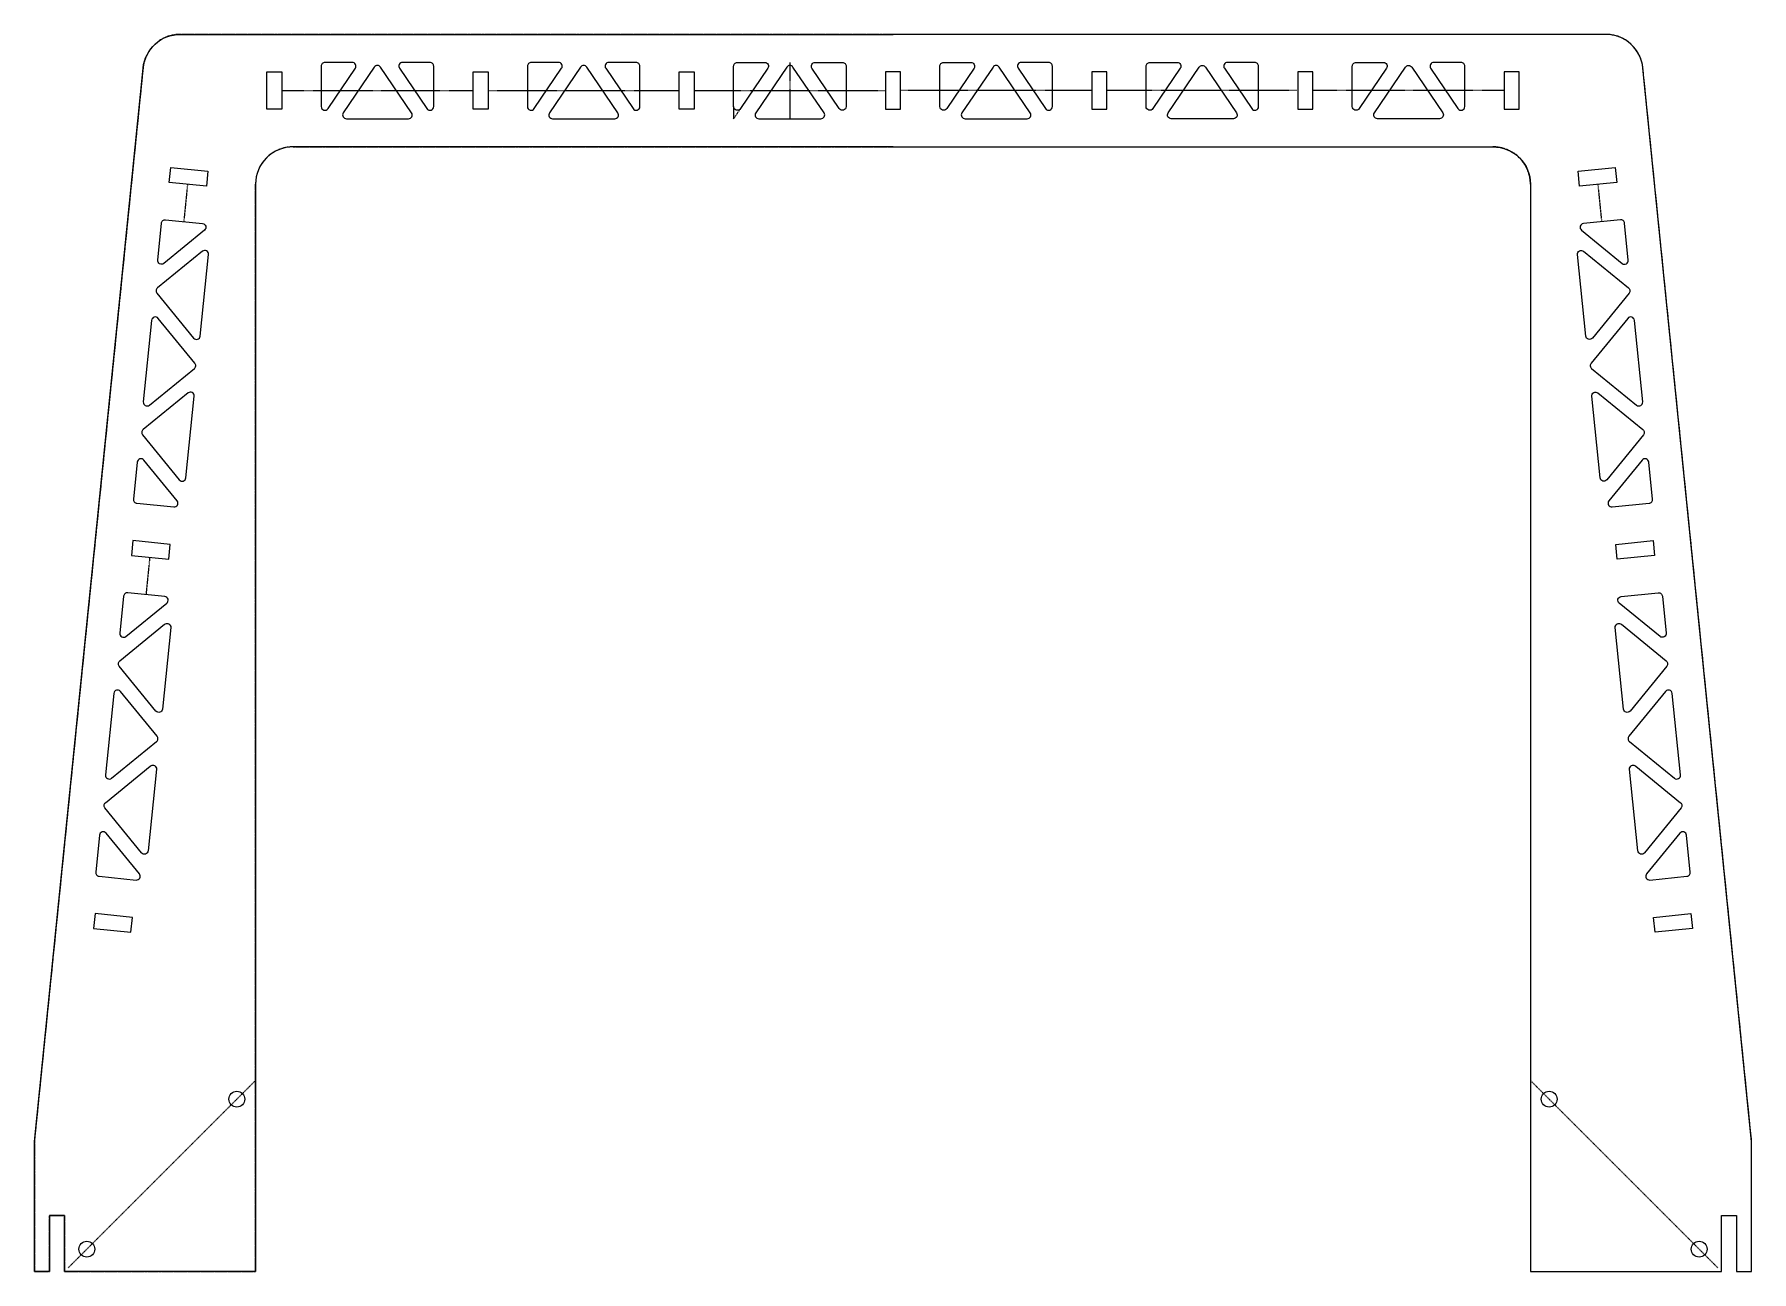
# Model space of a CAD drawing. Header units: millimetres. Extents: x -229 to 229, y -300 to 30.
import ezdxf

# ---------------------------------------------------------------- set-up
doc = ezdxf.new("R2010")
doc.units = ezdxf.units.MM
doc.linetypes.add('CHAIN', pattern=[0.7087, 0.4724, -0.0591, 0.1181, -0.0591])
doc.linetypes.add('DASHED', pattern=[0.2067, 0.1654, -0.0413])

msp = doc.modelspace()

# ---------------------------------------------------------------- linework, layer by layer
at = {"color": 190, "linetype": 'DASHED', "lineweight": 25, "true_color": 0x8018ff}
for p, q in [((-27.5, 22.5), (-27.5, 7.5)), ((-163, 15), (-112, 15)), ((-108, 15), (-57, 15)), ((-53, 15), (-2, 15)), ((53, 15), (2, 15)), ((108, 15), (57, 15)), ((163, 15), (112, 15)), ((-42.5, 10.76), (-42.5, 7.5)), ((-42.5, 7.5), (-40.67, 10.2)), ((-189.07, -19.95), (-188.06, -10)), ((189.07, -19.95), (188.06, -10)), ((-199.15, -119.44), (-198.14, -109.49)), ((-220, -299), (-170, -249)), ((220, -299), (170, -249))]:
    msp.add_line(p, q, dxfattribs=at)
for p, q in [((2, 20), (-2, 20)), ((-2, 20), (-2, 10)), ((2, 10), (2, 20)), ((-2, 10), (2, 10))]:
    msp.add_line(p, q)
for points in [[(0, 0), (-160, 0, 0.414214), (-170, -10), (-170, -300), (-221, -300), (-221, -285), (-225, -285), (-225, -300), (-229, -300), (-229, -265.3), (-200, 21.01, -0.384947), (-190.05, 30), (0, 30)], [(0, 0), (160, 0, -0.414214), (170, -10), (170, -300), (221, -300), (221, -285), (225, -285), (225, -300), (229, -300), (229, -265.3), (200, 21.01, 0.384947), (190.05, 30), (0, 30)], [(-42.5, 10.76), (-42.5, 21.5, -0.414214), (-41.5, 22.5), (-34.22, 22.5, -0.60164), (-33.39, 20.94), (-40.67, 10.2)]]:
    msp.add_lwpolyline(points, format="xyb")
at = {"linetype": 'CHAIN'}
for points in [[(0, 30), (-190.05, 30, 0.384947), (-200, 21.01), (-229, -265.3), (-229, -300), (-225, -300), (-225, -285), (-221, -285), (-221, -300), (-170, -300), (-170, -10, -0.414214), (-160, 0), (0, 0)], [(0, 30), (-190.05, 30, 0.384947), (-200, 21.01), (-229, -265.3), (-229, -300), (-225, -300), (-225, -285), (-221, -285), (-221, -300), (-170, -300), (-170, -10, -0.414214), (-160, 0), (0, 0)], [(0, 0), (160, 0, -0.414214), (170, -10), (170, -300), (221, -300), (221, -285), (225, -285), (225, -300), (229, -300), (229, -265.3), (200, 21.01, 0.384947), (190.05, 30), (0, 30)]]:
    msp.add_lwpolyline(points, format="xyb", dxfattribs=at)
for points in [[(-167, 20), (-163, 20), (-163, 10), (-167, 10)], [(-112, 20), (-108, 20), (-108, 10), (-112, 10)], [(-57, 20), (-53, 20), (-53, 10), (-57, 10)], [(53, 10), (57, 10), (57, 20), (53, 20)], [(108, 20), (108, 10), (112, 10), (112, 20)], [(163, 10), (167, 10), (167, 20), (163, 20)], [(-192.64, -5.52), (-182.69, -6.52), (-183.09, -10.5), (-193.04, -9.5)], [(182.69, -6.52), (192.64, -5.52), (193.04, -9.5), (183.09, -10.5)], [(-193.17, -109.99), (-192.76, -106.02), (-202.71, -105.01), (-203.12, -108.99)], [(203.12, -108.99), (193.17, -109.99), (192.76, -106.02), (202.71, -105.01)], [(-203.24, -209.49), (-202.84, -205.51), (-212.79, -204.5), (-213.19, -208.48)], [(203.24, -209.49), (202.84, -205.51), (212.79, -204.5), (213.19, -208.48)]]:
    msp.add_lwpolyline(points, close=True)
for points in [[(-152.5, 21.5), (-152.5, 10.76, 0.739076), (-150.67, 10.2), (-143.39, 20.94, 0.60164), (-144.22, 22.5), (-151.5, 22.5, 0.414214)], [(-138.33, 21.28), (-146.61, 9.06, 0.60164), (-145.78, 7.5), (-129.22, 7.5, 0.60164), (-128.39, 9.06), (-136.67, 21.28, 0.530242)], [(-123.5, 22.5), (-130.78, 22.5, 0.60164), (-131.61, 20.94), (-124.33, 10.2, 0.739076), (-122.5, 10.76), (-122.5, 21.5, 0.414214)], [(-97.5, 21.5), (-97.5, 10.76, 0.739076), (-95.67, 10.2), (-88.39, 20.94, 0.60164), (-89.22, 22.5), (-96.5, 22.5, 0.414214)], [(-83.33, 21.28), (-91.61, 9.06, 0.60164), (-90.78, 7.5), (-74.22, 7.5, 0.60164), (-73.39, 9.06), (-81.67, 21.28, 0.530242)], [(-68.5, 22.5), (-75.78, 22.5, 0.60164), (-76.61, 20.94), (-69.33, 10.2, 0.739076), (-67.5, 10.76), (-67.5, 21.5, 0.414214)], [(-41.5, 22.5), (-34.22, 22.5, -0.60164), (-33.39, 20.94), (-40.67, 10.2, -0.739076), (-42.5, 10.76), (-42.5, 21.5, -0.414214)], [(-35.78, 7.5), (-19.22, 7.5, 0.60164), (-18.39, 9.06), (-26.67, 21.28, 0.530242), (-28.33, 21.28), (-36.61, 9.06, 0.60164)], [(-20.78, 22.5), (-13.5, 22.5, -0.414214), (-12.5, 21.5), (-12.5, 10.76, -0.739076), (-14.33, 10.2), (-21.61, 20.94, -0.60164)], [(12.5, 10.76), (12.5, 21.5, -0.414214), (13.5, 22.5), (20.78, 22.5, -0.60164), (21.61, 20.94), (14.33, 10.2, -0.739076)], [(26.67, 21.28), (18.39, 9.06, 0.60164), (19.22, 7.5), (35.78, 7.5, 0.60164), (36.61, 9.06), (28.33, 21.28, 0.530242)], [(33.39, 20.94), (40.67, 10.2, 0.739076), (42.5, 10.76), (42.5, 21.5, 0.414214), (41.5, 22.5), (34.22, 22.5, 0.60164)], [(67.5, 10.76), (67.5, 21.5, -0.414214), (68.5, 22.5), (75.78, 22.5, -0.60164), (76.61, 20.94), (69.33, 10.2, -0.739076)], [(73.39, 9.06), (81.67, 21.28, -0.530242), (83.33, 21.28), (91.61, 9.06, -0.60164), (90.78, 7.5), (74.22, 7.5, -0.60164)], [(88.39, 20.94), (95.67, 10.2, 0.739076), (97.5, 10.76), (97.5, 21.5, 0.414214), (96.5, 22.5), (89.22, 22.5, 0.60164)], [(122.5, 10.76), (122.5, 21.5, -0.414214), (123.5, 22.5), (130.78, 22.5, -0.60164), (131.61, 20.94), (124.33, 10.2, -0.739076)], [(128.39, 9.06), (136.67, 21.28, -0.530242), (138.33, 21.28), (146.61, 9.06, -0.60164), (145.78, 7.5), (129.22, 7.5, -0.60164)], [(143.39, 20.94), (150.67, 10.2, 0.739076), (152.5, 10.76), (152.5, 21.5, 0.414214), (151.5, 22.5), (144.22, 22.5, 0.60164)], [(-194.01, -19.45), (-184.13, -20.45, -0.668179), (-183.6, -22.22), (-194.48, -31.1, -0.668179), (-196.11, -30.22), (-195.11, -20.34, -0.414214)], [(183.6, -22.22), (194.48, -31.1, 0.668179), (196.11, -30.22), (195.11, -20.34, 0.414214), (194.01, -19.45), (184.13, -20.45, 0.668179)], [(-196.29, -39.03), (-186.52, -51, 0.668179), (-184.75, -50.47), (-182.54, -28.72, 0.668179), (-184.17, -27.85), (-196.15, -37.62, 0.414214)], [(184.17, -27.85), (196.15, -37.62, -0.414214), (196.29, -39.03), (186.52, -51, -0.668179), (184.75, -50.47), (182.54, -28.72, -0.668179)], [(-197.73, -46.28), (-199.94, -68.03, 0.668179), (-198.31, -68.9), (-186.33, -59.13, 0.414214), (-186.19, -57.72), (-195.96, -45.75, 0.668179)], [(195.96, -45.75), (186.19, -57.72, 0.414214), (186.33, -59.13), (198.31, -68.9, 0.668179), (199.94, -68.03), (197.73, -46.28, 0.668179)], [(-200.12, -76.83), (-190.35, -88.81, 0.668179), (-188.58, -88.28), (-186.37, -66.53, 0.668179), (-188, -65.65), (-199.98, -75.43, 0.414214)], [(188, -65.65), (199.98, -75.43, -0.414214), (200.12, -76.83), (190.35, -88.81, -0.668179), (188.58, -88.28), (186.37, -66.53, -0.668179)], [(-201.56, -84.09), (-202.56, -93.97, 0.414214), (-201.67, -95.06), (-191.79, -96.06, 0.668179), (-190.92, -94.44), (-199.79, -83.56, 0.668179)], [(199.79, -83.56), (190.92, -94.44, 0.668179), (191.79, -96.06), (201.67, -95.06, 0.414214), (202.56, -93.97), (201.56, -84.09, 0.668179)], [(-204.56, -130.59), (-193.68, -121.71, 0.668179), (-194.21, -119.94), (-204.09, -118.94, 0.414214), (-205.18, -119.83), (-206.18, -129.71, 0.668179)], [(194.21, -119.94), (204.09, -118.94, -0.414214), (205.18, -119.83), (206.18, -129.71, -0.668179), (204.56, -130.59), (193.68, -121.71, -0.668179)], [(-196.59, -150.49), (-206.37, -138.52, -0.414214), (-206.22, -137.11), (-194.25, -127.34, -0.668179), (-192.62, -128.21), (-194.82, -149.96, -0.668179)], [(194.25, -127.34), (206.22, -137.11, -0.414214), (206.37, -138.52), (196.59, -150.49, -0.668179), (194.82, -149.96), (192.62, -128.21, -0.668179)], [(-208.39, -168.39), (-196.41, -158.62, 0.414214), (-196.27, -157.22), (-206.04, -145.24, 0.668179), (-207.81, -145.77), (-210.01, -167.52, 0.668179)], [(206.04, -145.24), (196.27, -157.22, 0.414214), (196.41, -158.62), (208.39, -168.39, 0.668179), (210.01, -167.52), (207.81, -145.77, 0.668179)], [(-200.42, -188.3), (-210.2, -176.32, -0.414214), (-210.05, -174.92), (-198.08, -165.14, -0.668179), (-196.45, -166.02), (-198.65, -187.77, -0.668179)], [(198.08, -165.14), (210.05, -174.92, -0.414214), (210.2, -176.32), (200.42, -188.3, -0.668179), (198.65, -187.77), (196.45, -166.02, -0.668179)], [(-211.75, -194.55), (-201.87, -195.55, 0.668179), (-200.99, -193.93), (-209.87, -183.05, 0.668179), (-211.64, -183.58), (-212.64, -193.46, 0.414214)], [(201.87, -195.55), (211.75, -194.55, 0.414214), (212.64, -193.46), (211.64, -183.58, 0.668179), (209.87, -183.05), (200.99, -193.93, 0.668179)]]:
    msp.add_lwpolyline(points, format="xyb", close=True)
msp.add_lwpolyline([(-2, 10), (2, 10), (2, 20), (-2, 20), (-2, 10), (2, 10)])
for centre in [(-175, -254), (175, -254), (-215, -294), (215, -294)]:
    msp.add_circle(centre, 2.1)

doc.saveas('drawing.dxf')
